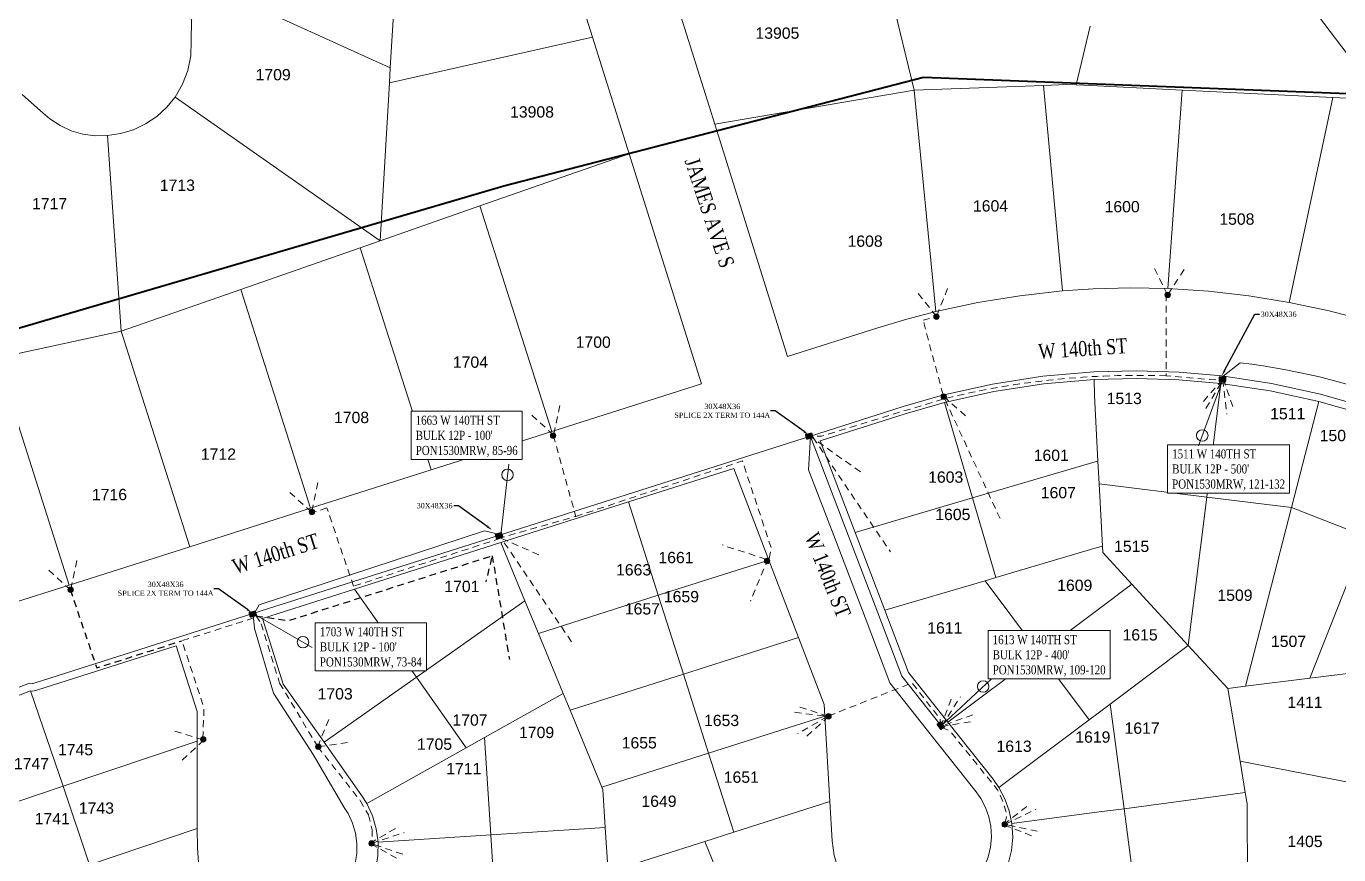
# Model space of a CAD drawing. Header units: feet. Extents: x 865220 to 5618803, y -2240498 to 1935234.
# Drawn here: x 2806304 to 2807175, y 967056 to 967606 of the extents above; entities that cross this region are included whole.
import ezdxf
from ezdxf import colors
from ezdxf.entities.mleader import LeaderData, LeaderLine
from ezdxf.enums import TextEntityAlignment as Align
from ezdxf.lldxf.tags import DXFTag
from ezdxf.math import Vec2, Vec3

# ---------------------------------------------------------------- set-up
doc = ezdxf.new("R2010")
doc.units = ezdxf.units.FT
doc.header["$LTSCALE"] = 0.015
doc.header["$MEASUREMENT"] = 0
doc.linetypes.add('DASHED', pattern=[5, 3, -2])
for name, color, linetype in [('144A', 112, '144A'), ('Dakota County Addresses', 7, 'Continuous'), ('Dakota County Parcels', 7, 'Continuous'), ('DETAIL', 7, 'Continuous'), ('DROP BURIED', 7, 'DASHED'), ('NOTES', 7, 'Continuous'), ('PROP_TEL', 6, 'Continuous'), ('STREET NAME', 7, 'Continuous'), ('TAIL', 1, 'MST'), ('TELEPHONE STRUCT-PROP', 6, 'Continuous'), ('TERMINALS', 7, 'Continuous')]:
    doc.layers.add(name, color=color, linetype=linetype)
doc.layers.add('RUNNING LINE (UNDERGROUND)', color=10, linetype='Continuous', lineweight=40)
doc.layers.add('WORK BOUNDARY', color=110, linetype='Continuous', lineweight=40)
doc.styles.add('Dimensions 100', font='arial.ttf')
doc.styles.add('Line', font='txt.shx', dxfattribs={"height": 3})
doc.styles.add('SIMPLEX', font='times.ttf', dxfattribs={"width": 0.8})
doc.styles.get("Standard").update_dxf_attribs({"font": 'times.ttf'})
doc.styles.add('Utilities', font='arial.ttf', dxfattribs={"height": 2.5})
tags = doc.linetypes.add('144A', pattern='A,80,-5,["144A",Line,S=1.5,R=0,X=0,Y=-1.5],-24', length=109).pattern_tags.tags
tags[6] = DXFTag(74, 10)
tags = doc.linetypes.add('MST', pattern='A,5,-5,5,-5,["TAIL",Line,S=1.5,R=0,X=0,Y=-1.5],-20', length=40).pattern_tags.tags
tags[10] = DXFTag(74, 10)

# ---------------------------------------------------------------- blocks, each defined once
blk = doc.blocks.new('ACMAP_ANN_TEMPLATE_Dakota County Addresses')
at = {"layer": 'Dakota County Addresses', "style": 'Dimensions 100'}
blk.add_attdef('DakotaCountyAddress', text='', height=50, dxfattribs=at).set_placement((0, 0), align=Align.CENTER)
blk = doc.blocks.new('NEW HH')
at = {"ltscale": 40, "true_color": 0xffffff}
h = blk.add_hatch(color=7, dxfattribs=at)
h.dxf.hatch_style = 1
h.paths.add_polyline_path([(-0.061, -0.031, 0.414214), (-0.046, -0.046), (0.046, -0.046, 0.414214), (0.061, -0.031), (0.061, 0.031, 0.414214), (0.046, 0.046), (-0.046, 0.046, 0.414214), (-0.061, 0.031)])
at = {"layer": 'RUNNING LINE (UNDERGROUND)', "color": 6, "lineweight": 0, "const_width": 0.005, "flags": 128}
blk.add_lwpolyline([(-0.061, 0.031), (-0.061, -0.031, 0.414214), (-0.046, -0.046), (0.046, -0.046, 0.414214), (0.061, -0.031), (0.061, 0.031, 0.414214), (0.046, 0.046), (-0.046, 0.046, 0.414214)], format="xyb", close=True, dxfattribs=at)
at = {"layer": 'TELEPHONE STRUCT-PROP', "color": 18, "true_color": 0x000000, "style": 'Utilities'}
blk.add_text('HH', height=0.05, dxfattribs=at).set_placement((0, 0), align=Align.MIDDLE_CENTER)
blk = doc.blocks.new('Proposed FlowerPot')
at = {"lineweight": 5, "ltscale": 100, "true_color": 0xffffff}
h = blk.add_hatch(color=7, dxfattribs=at)
h.dxf.hatch_style = 1
h.paths.add_polyline_path([(-0.06, 0, 0.414214), (0, -0.06, 0.414214), (0.06, 0, 0.414214), (0, 0.06, 0.414214)])
at = {"lineweight": 5, "ltscale": 100}
blk.add_circle((0, 0), 0.0604, dxfattribs=at)
at = {"layer": 'RUNNING LINE (UNDERGROUND)', "color": 6, "lineweight": 5, "const_width": 0.00907, "flags": 128}
blk.add_lwpolyline([(-0.06, 0, -0.414214), (0, 0.06, -0.414214), (0.06, 0, -0.414214), (0, -0.06, -0.414214), (-0.06, 0)], format="xyb", dxfattribs=at)
at = {"color": 18, "linetype": 'ByBlock', "lineweight": 5, "ltscale": 100, "true_color": 0x000000, "style": 'Dimensions 100'}
blk.add_text('F', height=0.0744, dxfattribs=at).set_placement((-0.029, -0.037))
blk = doc.blocks.new('TERMINAL')
at = {"lineweight": 5, "ltscale": 0.5, "flags": 128}
blk.add_lwpolyline([(-0.07, -0.65), (-0.07, 44.75)], dxfattribs=at)
at = {"lineweight": 5, "ltscale": 0.5}
blk.add_circle((-0.07, 37.61), 3.83, dxfattribs=at)

msp = doc.modelspace()

# ---------------------------------------------------------------- linework, layer by layer
at = {"layer": '144A', "lineweight": 5, "ltscale": 100, "flags": 128}
msp.add_lwpolyline([(2806163.47, 967104.7), (2806164.04, 967105.03), (2806169.72, 967108.25), (2806196.43, 967122.89), (2806223.76, 967136.58), (2806264.05, 967154.05), (2806306.04, 967170.26), (2806308.09, 967170.03), (2806308.54, 967170.05), (2806308.99, 967170.13), (2806309.87, 967170.46), (2806459.07, 967217.94), (2806520.25, 967237.41), (2806617.23, 967268.27), (2806702, 967295.25), (2806829.15, 967335.72), (2806885.67, 967353.7), (2806911.88, 967361.27), (2806944.95, 967368.67), (2806978.46, 967373.84), (2807012.22, 967376.77), (2807040.55, 967377.46), (2807068.85, 967376.57), (2807097.08, 967374.1), (2807130.04, 967369.15), (2807162.62, 967362.06), (2807192.73, 967353.43), (2807222.26, 967342.98), (2807251.07, 967330.68), (2807279.07, 967316.66), (2807306.57, 967300.63), (2807333.02, 967282.93), (2807358.28, 967263.57), (2807426.82, 967198.29), (2807479.01, 967145.42), (2807487.42, 967137.12), (2807510.54, 967116.27), (2807534.92, 967096.99), (2807560.56, 967079.28), (2807687.84, 966997.48)], dxfattribs=at)
at = {"layer": 'Dakota County Parcels', "lineweight": 5}
for p, q in [((2807083.49, 967715.35), (2807203.45, 967557.12)), ((2806545.45, 967578.48), (2806550.13, 967658.33)), ((2806662.97, 967651.95), (2806679.67, 967598.74)), ((2806870.8, 967655.57), (2806892.9, 967563.65)), ((2806418.01, 967636.3), (2806545.45, 967578.48)), ((2806730.69, 967636.53), (2806760.64, 967541.13)), ((2806544.87, 967568.5), (2806679.67, 967598.74)), ((2806679.67, 967598.74), (2806703.93, 967521.46)), ((2807000.58, 967567.16), (2807009.84, 967606.09)), ((2806544.87, 967568.5), (2806545.45, 967578.48)), ((2806538.74, 967463.75), (2806544.87, 967568.5)), ((2806760.64, 967541.13), (2806892.9, 967563.65)), ((2806892.9, 967563.65), (2806978.83, 967566.84)), ((2806892.9, 967563.65), (2806907.45, 967416.85)), ((2806978.83, 967566.84), (2806994.05, 967567.46)), ((2806978.83, 967566.84), (2806991.35, 967430.45)), ((2806994.05, 967567.46), (2807000.58, 967567.16)), ((2807010.29, 967566.68), (2807070.8, 967563.69)), ((2807061.33, 967432.01), (2807070.8, 967563.69)), ((2807070.8, 967563.69), (2807170.68, 967558.74)), ((2806301.11, 967560.9), (2806313.41, 967550.04)), ((2806402.63, 967559.03), (2806538.74, 967463.75)), ((2807141.81, 967422.91), (2807170.68, 967558.74)), ((2807170.68, 967558.74), (2807203.45, 967557.12)), ((2806760.64, 967541.13), (2806809.02, 967387.02)), ((2806357.71, 967533.59), (2806366.9, 967403.72)), ((2806604.86, 967486.86), (2806703.93, 967521.46)), ((2806703.93, 967521.46), (2806751.85, 967368.83)), ((2806538.74, 967463.75), (2806604.86, 967486.86)), ((2806604.86, 967486.86), (2806652.5, 967337.21)), ((2806446.23, 967431.44), (2806525.55, 967459.15)), ((2806525.55, 967459.15), (2806538.74, 967463.75)), ((2806525.55, 967459.15), (2806572.46, 967311.74)), ((2806366.9, 967403.72), (2806446.23, 967431.44)), ((2806446.23, 967431.44), (2806492.43, 967286.27)), ((2807011.82, 967431.81), (2806991.35, 967430.45)), ((2807011.82, 967431.81), (2807008.84, 967431.65)), ((2806284.45, 967385.84), (2806366.9, 967403.72)), ((2806366.9, 967403.72), (2806412.39, 967260.79)), ((2806809.02, 967387.02), (2806868.93, 967406.09)), ((2806284.45, 967385.84), (2806332.36, 967235.32)), ((2807012.5, 967371.78), (2807012.62, 967361.04)), ((2807012.5, 967371.78), (2807012.62, 967361.04)), ((2806652.5, 967337.21), (2806751.85, 967368.83)), ((2807087.19, 967293.71), (2807096.49, 967369.13)), ((2806913.12, 967356.42), (2806931.73, 967293.13)), ((2807012.62, 967361.04), (2807012.62, 967361.02)), ((2807012.62, 967361.04), (2807014.95, 967317.59)), ((2807143.29, 967286.79), (2807161.4, 967357.21)), ((2806572.46, 967311.74), (2806652.5, 967337.21)), ((2806492.43, 967286.27), (2806572.46, 967311.74)), ((2806773.41, 967312.73), (2806796.61, 967251.9)), ((2806931.73, 967293.13), (2807013.12, 967317.06)), ((2807013.12, 967317.06), (2807014.95, 967317.59)), ((2807014.95, 967317.59), (2807015.76, 967302.52)), ((2807015.76, 967302.52), (2807017.97, 967261.16)), ((2807015.76, 967302.52), (2807087.19, 967293.71)), ((2807074.89, 967195.26), (2807087.19, 967293.71)), ((2807087.19, 967293.71), (2807143.29, 967286.79)), ((2806412.39, 967260.79), (2806492.43, 967286.27)), ((2806723.23, 967228.55), (2806703.52, 967290.49)), ((2806853.84, 967270.22), (2806931.73, 967293.13)), ((2806931.73, 967293.13), (2806947.24, 967240.37)), ((2807112.8, 967168.22), (2807143.29, 967286.79)), ((2807143.29, 967286.79), (2807192.56, 967267.62)), ((2807155.46, 967173.52), (2807192.56, 967267.62)), ((2806332.36, 967235.32), (2806412.39, 967260.79)), ((2806618.75, 967263.51), (2806634.73, 967224.83)), ((2806947.24, 967240.37), (2807013.77, 967259.93)), ((2807013.77, 967259.93), (2807017.97, 967261.16)), ((2807017.97, 967261.16), (2807018.2, 967256.93)), ((2806723.23, 967228.55), (2806796.61, 967251.9)), ((2806796.61, 967251.9), (2806816.23, 967200.44)), ((2807018.2, 967256.93), (2807037.49, 967235.95)), ((2806293.29, 967222.89), (2806332.36, 967235.32)), ((2806521.76, 967232.64), (2806562.82, 967174.26)), ((2806873.49, 967218.68), (2806940.02, 967238.24)), ((2806940.02, 967238.24), (2806947.24, 967240.37)), ((2806940.02, 967238.24), (2806976.15, 967190.01)), ((2807014.24, 967218.54), (2807037.49, 967235.95)), ((2807037.49, 967235.95), (2807074.89, 967195.26)), ((2806562.82, 967174.26), (2806634.73, 967224.83)), ((2806634.73, 967224.83), (2806643.66, 967203.23)), ((2806643.66, 967203.23), (2806723.23, 967228.55)), ((2806723.23, 967228.55), (2806739.91, 967176.15)), ((2806976.15, 967190.01), (2807014.24, 967218.54)), ((2806643.66, 967203.23), (2806660.12, 967163.38)), ((2806739.91, 967176.15), (2806816.23, 967200.44)), ((2806816.23, 967200.44), (2806833.18, 967156)), ((2806403.41, 967194.98), (2806417.24, 967151.44)), ((2806915.33, 967144.45), (2806976.15, 967190.01)), ((2806976.15, 967190.01), (2807009.12, 967145.99)), ((2807022.99, 967156.38), (2807074.89, 967195.26)), ((2807074.89, 967195.26), (2807101.07, 967166.77)), ((2806501.48, 967131.12), (2806562.82, 967174.26)), ((2806562.82, 967174.26), (2806595.8, 967127.36)), ((2806664.73, 967152.23), (2806739.91, 967176.15)), ((2806739.91, 967176.15), (2806756.58, 967123.74)), ((2807112.8, 967168.22), (2807155.46, 967173.52)), ((2807155.46, 967173.52), (2807204.08, 967179.55)), ((2806306.7, 967165.15), (2806328.41, 967101.85)), ((2806608.03, 967134.21), (2806660.12, 967163.38)), ((2806660.12, 967163.38), (2806664.73, 967152.23)), ((2807101.07, 967166.77), (2807112.8, 967168.22)), ((2807101.07, 967166.77), (2807109.18, 967118.45)), ((2806833.18, 967156), (2806833.64, 967148.26)), ((2807015.02, 967150.41), (2807022.99, 967156.38)), ((2807022.99, 967156.38), (2807032.21, 967086.96)), ((2806417.28, 967131.8), (2806417.24, 967151.44)), ((2806664.73, 967152.23), (2806685.81, 967101.23)), ((2806756.58, 967123.74), (2806833.64, 967148.26)), ((2806833.64, 967148.26), (2806836.98, 967091.62)), ((2806949.2, 967101.11), (2807009.12, 967145.99)), ((2807009.12, 967145.99), (2807015.02, 967150.41)), ((2806328.41, 967101.85), (2806417.28, 967131.8)), ((2806417.4, 967073.8), (2806417.28, 967131.8)), ((2806595.8, 967127.36), (2806608.03, 967134.21)), ((2806608.03, 967134.21), (2806612.13, 967069.59)), ((2806529.76, 967090.36), (2806595.8, 967127.36)), ((2806685.81, 967101.23), (2806756.58, 967123.74)), ((2806756.58, 967123.74), (2806773.26, 967071.34)), ((2807109.18, 967118.45), (2807193.35, 967102.08)), ((2807112.68, 967097.64), (2807109.18, 967118.45)), ((2806252.27, 967076.19), (2806328.41, 967101.85)), ((2806328.41, 967101.85), (2806345.97, 967049.73)), ((2806685.81, 967101.23), (2806686.47, 967099.62)), ((2806686.47, 967099.62), (2806688.03, 967074.41)), ((2807032.21, 967086.96), (2807112.68, 967097.64)), ((2807113.92, 967090.25), (2807112.68, 967097.64)), ((2806773.26, 967071.34), (2806836.98, 967091.62)), ((2806836.98, 967091.62), (2806838.51, 967065.66)), ((2806957.87, 967077.09), (2807015.76, 967084.77)), ((2807015.76, 967084.77), (2807032.21, 967086.96)), ((2807032.21, 967086.96), (2807040.8, 967022.21)), ((2807114.21, 967007.25), (2807113.92, 967090.25)), ((2806345.97, 967049.73), (2806417.4, 967073.8)), ((2806417.42, 967060.92), (2806417.4, 967073.8)), ((2806537.29, 967064.85), (2806612.13, 967069.59)), ((2806612.13, 967069.59), (2806688.03, 967074.41)), ((2806612.13, 967069.59), (2806616.19, 967005.72)), ((2806688.03, 967074.41), (2806689.87, 967044.8)), ((2806754.12, 967065.25), (2806773.26, 967071.34)), ((2806689.87, 967044.8), (2806754.12, 967065.25)), ((2806754.12, 967065.25), (2806773.44, 967018.05))]:
    msp.add_line(p, q, dxfattribs=at)
for points in [[(2806418.01, 967636.3), (2806415.04, 967623.15), (2806413.5, 967609.76), (2806413.4, 967596.28)], [(2806402.63, 967559.03), (2806407.59, 967567.55), (2806411.1, 967576.76), (2806413.05, 967586.42), (2806413.4, 967596.28)], [(2807000.58, 967567.16), (2807010.29, 967566.68), (2807010.29, 967566.68)], [(2806357.71, 967533.59), (2806366.51, 967534.88), (2806375.01, 967537.45), (2806383.04, 967541.24), (2806390.43, 967546.18), (2806397, 967552.16), (2806402.63, 967559.03)], [(2806313.41, 967550.04), (2806319.49, 967544.64), (2806326.31, 967540.19), (2806333.7, 967536.8), (2806341.52, 967534.55), (2806349.58, 967533.47), (2806357.71, 967533.59)], [(2806991.35, 967430.45), (2806963.17, 967427.32), (2806935.18, 967422.78), (2806907.45, 967416.85)], [(2807061.33, 967432.01), (2807036.57, 967432.44), (2807011.82, 967431.81)], [(2807141.81, 967422.91), (2807115.14, 967427.23), (2807088.29, 967430.26), (2807061.33, 967432.01)], [(2806907.45, 967416.85), (2806888.1, 967411.81), (2806868.93, 967406.09)], [(2807220.13, 967402.3), (2807194.36, 967410.42), (2807168.24, 967417.29), (2807141.81, 967422.91)], [(2807378.9, 967239.02), (2807355.12, 967259.7), (2807330.11, 967278.87), (2807303.92, 967296.39), (2807276.69, 967312.26), (2807248.96, 967326.15), (2807220.44, 967338.32), (2807191.21, 967348.66), (2807161.4, 967357.21), (2807129.14, 967364.23), (2807096.49, 967369.13), (2807068.56, 967371.57), (2807040.53, 967372.46), (2807012.5, 967371.78), (2806979.06, 967368.88), (2806945.88, 967363.75), (2806913.12, 967356.42), (2806887.12, 967348.92), (2806830.67, 967330.95)], [(2806877.81, 967012.84), (2806885.71, 967010.56), (2806893.85, 967009.37), (2806902.08, 967009.31), (2806910.23, 967010.38), (2806919.73, 967013.12), (2806928.65, 967017.39), (2806936.75, 967023.05), (2806942.8, 967028.84), (2806947.98, 967035.42), (2806952.2, 967042.65), (2806955.37, 967050.4), (2806957.54, 967059.14), (2806958.38, 967068.1), (2806957.87, 967077.09), (2806956.13, 967085.48), (2806953.22, 967093.54), (2806949.2, 967101.11), (2806945.43, 967106.44), (2806915.33, 967144.45), (2806889.23, 967177.4), (2806873.49, 967218.68), (2806853.84, 967270.22), (2806830.67, 967330.95)], [(2806460.58, 967213.17), (2806521.76, 967232.64), (2806618.75, 967263.51), (2806703.52, 967290.49), (2806773.41, 967312.73)], [(2806494.93, 967003.67), (2806503.39, 967006.98), (2806511.26, 967011.52), (2806518.36, 967017.19), (2806524.33, 967023.66), (2806529.29, 967030.92), (2806533.14, 967038.83), (2806535.8, 967047.27), (2806537.19, 967056), (2806537.29, 967064.85), (2806536.05, 967073.69), (2806533.52, 967082.26), (2806529.76, 967090.36), (2806526.49, 967095.56), (2806501.48, 967131.12), (2806474.42, 967169.6), (2806460.58, 967213.17)], [(2806403.41, 967194.98), (2806311.49, 967165.72), (2806310.34, 967165.3), (2806309.14, 967165.07), (2806307.91, 967165.02), (2806306.7, 967165.15), (2806265.95, 967149.43), (2806225.87, 967132.05), (2806198.75, 967118.46), (2806172.16, 967103.88), (2806166.55, 967100.7), (2806118.75, 967072.47), (2806088.55, 967054.81), (2806071.19, 967045.42), (2806046.73, 967032.43), (2806021.61, 967020.79), (2805996.17, 967010.37), (2805970.32, 967001.02), (2805944.14, 966992.86), (2805917.64, 966985.79), (2805884.5, 966978.67), (2805851.03, 966973.32)], [(2806417.42, 967060.92), (2806418.27, 967051.01), (2806420.75, 967041.36), (2806424.78, 967032.26)], [(2806838.51, 967065.66), (2806839.91, 967055.88), (2806842.88, 967046.47)]]:
    msp.add_lwpolyline(points, dxfattribs=at)
at = {"layer": 'DROP BURIED', "lineweight": 5, "ltscale": 100}
for points in [[(2807072.09, 967444.66), (2807061.14, 967427.93), (2807052.12, 967445.78)], [(2806915.13, 967432.17), (2806907.75, 967413.58), (2806895.34, 967429.26)], [(2806912.17, 967361.62), (2806898.87, 967411.09), (2806907.59, 967413.16)], [(2807084.88, 967357.18), (2807098.03, 967372.25), (2807104.5, 967353.33)], [(2807086.57, 967352.58), (2807097.79, 967371.48), (2807100.47, 967348.63)], [(2806657.89, 967354.54), (2806653.76, 967334.97), (2806638.88, 967348.33)], [(2806950.02, 967279.42), (2806912.46, 967360.6), (2806927.37, 967347.27)], [(2806497.4, 967303.3), (2806493.27, 967283.73), (2806478.39, 967297.1)], [(2806618.61, 967266.39), (2806521.04, 967234.52), (2806503.39, 967286.5), (2806493.59, 967283.19)], [(2806665.67, 967197.61), (2806619.18, 967266.25), (2806646.13, 967254.44)], [(2806337.52, 967251.67), (2806333.39, 967232.1), (2806318.5, 967245.46)], [(2806817.21, 967154.28), (2806836.28, 967148.25), (2806821.52, 967134.75)], [(2806930.35, 967144.65), (2806910.62, 967141.37), (2806917.64, 967160.1)], [(2806931.97, 967149.28), (2806911.3, 967141.81), (2806923.75, 967161.16)], [(2806517.06, 967130.82), (2806497.25, 967128.08), (2806504.79, 967146.61)], [(2806813.67, 967150.89), (2806835.48, 967148.16), (2806815.6, 967136.58)], [(2806402.57, 967138.45), (2806421.63, 967132.41), (2806406.87, 967118.92)], [(2806970.92, 967068.99), (2806952.35, 967076.41), (2806968.06, 967088.78)], [(2806974.7, 967072.11), (2806953.15, 967076.44), (2806973.83, 967086.53)], [(2806549.48, 967054.15), (2806532.05, 967063.95), (2806549.26, 967074.15)], [(2806553.64, 967056.74), (2806532.86, 967063.88), (2806554.68, 967071.15)]]:
    msp.add_lwpolyline(points, dxfattribs=at)
at = {"layer": 'DROP BURIED', "lineweight": 5, "ltscale": 100, "flags": 128}
for points in [[(2807060.25, 967428.15), (2807060.25, 967374.12), (2807096.09, 967371.18)], [(2806796.22, 967252.93), (2806784.38, 967224.62)], [(2806421.06, 967133.6), (2806421.84, 967153.83), (2806407.17, 967198.34), (2806454.87, 967213.53)], [(2806836.37, 967148.48), (2806891.58, 967170.46), (2806910.14, 967146.63), (2806910.14, 967142.27)], [(2806911.39, 967140.79), (2806916.68, 967138.58), (2806948.35, 967099.5), (2806951.88, 967091.57), (2806954.52, 967082.93), (2806953.29, 967077.37)]]:
    msp.add_lwpolyline(points, dxfattribs=at)
msp.add_lwpolyline([(2807060.25, 967374.12, 0.068868), (2806913.99, 967359.23)], format="xyb", dxfattribs=at)
at = {"layer": 'DROP BURIED', "ltscale": 100, "flags": 128}
for points in [[(2806613.04, 967254.77), (2806624.41, 967185.87)], [(2806333.06, 967232.3), (2806350.67, 967180.35), (2806407.17, 967198.34)]]:
    msp.add_lwpolyline(points, dxfattribs=at)
at = {"layer": 'TAIL', "lineweight": 5, "ltscale": 100, "flags": 128}
for points in [[(2807098.01, 967373.87), (2807109.36, 967382.81, -0.065429), (2807227.54, 967352.54), (2807255.68, 967340.68), (2807284.31, 967326.34), (2807306.52, 967313.39), (2807312.4, 967309.96), (2807339.43, 967291.88), (2807365.44, 967271.95), (2807426.04, 967214.29), (2807422.99, 967202.25)], [(2806468.12, 967008.83), (2806471.76, 967016.97, 0.107181), (2806497.57, 967019.78), (2806503.34, 967023.12), (2806508.79, 967027.47), (2806513.34, 967032.4), (2806517.15, 967037.97), (2806520.1, 967044.02), (2806522.13, 967050.49), (2806523.2, 967057.19), (2806523.28, 967063.95), (2806522.33, 967070.73), (2806520.39, 967077.3), (2806517.44, 967083.66), (2806514.83, 967087.8), (2806494.31, 967122.88), (2806467.96, 967163.68), (2806455.42, 967206.49), (2806454.52, 967215.88)]]:
    msp.add_lwpolyline(points, format="xyb", dxfattribs=at)
for points in [[(2806880.06, 967017.68), (2806888.68, 967024.27), (2806894.92, 967023.37), (2806901.22, 967023.32), (2806907.37, 967024.12), (2806914.74, 967026.25), (2806921.57, 967029.52), (2806927.85, 967033.91), (2806932.41, 967038.28), (2806936.39, 967043.32), (2806939.62, 967048.86), (2806942.03, 967054.75), (2806943.7, 967061.48), (2806944.34, 967068.36), (2806943.95, 967075.27), (2806942.63, 967081.66), (2806940.39, 967087.85), (2806937.25, 967093.76), (2806934.22, 967098.04), (2806904.35, 967135.76), (2806876.92, 967170.4), (2806860.41, 967213.7), (2806840.75, 967265.23), (2806822.94, 967311.88), (2806824.21, 967333.87)], [(2806910.99, 967141.88), (2806884.84, 967174.9), (2806868.82, 967216.9), (2806849.16, 967268.44), (2806824.21, 967333.87)], [(2806455.39, 967216.72), (2806458.46, 967222.24), (2806607.93, 967271.32), (2806618.06, 967268.86)]]:
    msp.add_lwpolyline(points, dxfattribs=at)
at = {"layer": 'WORK BOUNDARY', "ltscale": 50, "flags": 128}
msp.add_lwpolyline([(2807686.5, 967583.3), (2807462.31, 967560.62), (2807393.36, 967552.97), (2806899.2, 967572.11), (2806620.71, 967499.97), (2806189.02, 967373.56), (2805973.81, 967361.47), (2805750.65, 967352.51), (2805750.65, 966652.56), (2805236.29, 966652.56)], dxfattribs=at)

# ---------------------------------------------------------------- block references
at = {"lineweight": 5, "xscale": 40.00000000000001, "yscale": 40.00000000000001, "zscale": 40.00000000000001}
for p, rotation in [((2807097.55, 967371.81), 175.0365314775368), ((2806823.36, 967334.17), 15.21476898636221), ((2806617.58, 967268.08), 17.3492058423734), ((2806454.18, 967216.05), 15.33300055270378), ((2806910.65, 967142.07), 305.2574505230685)]:
    msp.add_blockref('NEW HH', p, dxfattribs=dict(at, rotation=rotation))
at = {"layer": 'Dakota County Addresses', "lineweight": 5, "xscale": 0.15, "yscale": 0.15, "zscale": 0.15}
for p, values in [((2806802.26, 967597.79), {'DakotaCountyAddress': '13905'}), ((2806467.71, 967570.2), {'DakotaCountyAddress': '1709'}), ((2806639.45, 967545.49), {'DakotaCountyAddress': '13908'}), ((2806404.16, 967496.86), {'DakotaCountyAddress': '1713'}), ((2806319.4, 967484.59), {'DakotaCountyAddress': '1717'}), ((2806943.65, 967483.15), {'DakotaCountyAddress': '1604'}), ((2807030.97, 967482.63), {'DakotaCountyAddress': '1600'}), ((2807107.1, 967474.39), {'DakotaCountyAddress': '1508'}), ((2806860.44, 967459.77), {'DakotaCountyAddress': '1608'}), ((2806680.06, 967392.76), {'DakotaCountyAddress': '1700'}), ((2806598.59, 967379.49), {'DakotaCountyAddress': '1704'}), ((2807032.35, 967355.39), {'DakotaCountyAddress': '1513'}), ((2806519.71, 967342.76), {'DakotaCountyAddress': '1708'}), ((2807140.84, 967345.25), {'DakotaCountyAddress': '1511'}), ((2807173.68, 967330.78), {'DakotaCountyAddress': '1505'}), ((2806431.4, 967318.48), {'DakotaCountyAddress': '1712'}), ((2806983.93, 967317.68), {'DakotaCountyAddress': '1601'}), ((2806913.92, 967303.22), {'DakotaCountyAddress': '1603'}), ((2806359.11, 967291.65), {'DakotaCountyAddress': '1716'}), ((2806988.65, 967292.9), {'DakotaCountyAddress': '1607'}), ((2806918.64, 967278.44), {'DakotaCountyAddress': '1605'}), ((2807037.28, 967257.31), {'DakotaCountyAddress': '1515'}), ((2806734.97, 967249.83), {'DakotaCountyAddress': '1661'}), ((2806706.84, 967241.7), {'DakotaCountyAddress': '1663'}), ((2806592.91, 967230.67), {'DakotaCountyAddress': '1701'}), ((2806999.54, 967231.42), {'DakotaCountyAddress': '1609'}), ((2807105.82, 967224.83), {'DakotaCountyAddress': '1509'}), ((2806738.58, 967223.91), {'DakotaCountyAddress': '1659'}), ((2806712.69, 967215.8), {'DakotaCountyAddress': '1657'}), ((2806913.32, 967203.18), {'DakotaCountyAddress': '1611'}), ((2807042.89, 967198.56), {'DakotaCountyAddress': '1615'}), ((2807141.36, 967194.26), {'DakotaCountyAddress': '1507'}), ((2806508.83, 967159.4), {'DakotaCountyAddress': '1703'}), ((2807152.31, 967153.73), {'DakotaCountyAddress': '1411'}), ((2806598.32, 967142.03), {'DakotaCountyAddress': '1707'}), ((2806765.21, 967141.77), {'DakotaCountyAddress': '1653'}), ((2806642.5, 967133.81), {'DakotaCountyAddress': '1709'}), ((2807011.53, 967130.73), {'DakotaCountyAddress': '1619'}), ((2807044.2, 967136.64), {'DakotaCountyAddress': '1617'}), ((2806336.64, 967122.39), {'DakotaCountyAddress': '1745'}), ((2806574.76, 967126.04), {'DakotaCountyAddress': '1705'}), ((2806710.6, 967126.92), {'DakotaCountyAddress': '1655'}), ((2806959.29, 967124.65), {'DakotaCountyAddress': '1613'}), ((2806307.38, 967113.12), {'DakotaCountyAddress': '1747'}), ((2806594.19, 967109.78), {'DakotaCountyAddress': '1711'}), ((2806778.32, 967104.13), {'DakotaCountyAddress': '1651'}), ((2806723.71, 967088.15), {'DakotaCountyAddress': '1649'}), ((2806350.45, 967083.61), {'DakotaCountyAddress': '1743'}), ((2806321.18, 967076.6), {'DakotaCountyAddress': '1741'}), ((2807152.31, 967061.5), {'DakotaCountyAddress': '1405'})]:
    msp.add_blockref('ACMAP_ANN_TEMPLATE_Dakota County Addresses', p, dxfattribs=at).add_auto_attribs(values)
at = {"layer": 'PROP_TEL', "lineweight": 5, "xscale": 30, "yscale": 30, "zscale": 30}
for p in [(2807061.19, 967427.83), (2806907.75, 967413.42), (2806912.63, 967360.42)]:
    msp.add_blockref('Proposed FlowerPot', p, dxfattribs=at)
for p, rotation in [((2806653.46, 967334.47), 36.41421375475861), ((2806493.43, 967283.86), 30.95173578144631), ((2806795.43, 967251.3), 90), ((2806333.29, 967232.19), 30.95173578144631), ((2806836.19, 967148.29), 90), ((2806421.34, 967132.95), 30.95173578144631), ((2806497.69, 967128.06), 30.95173578144631), ((2806953.12, 967076.48), 90), ((2806533, 967063.92), 30.95173578144631)]:
    msp.add_blockref('Proposed FlowerPot', p, dxfattribs=dict(at, rotation=rotation))
at = {"layer": 'TERMINALS', "lineweight": 5, "ltscale": 0.5}
for p, rotation in [((2806619.08, 967271.1), 353.5856155785861), ((2806454.91, 967216.18), 239.9999999999999)]:
    msp.add_blockref('TERMINAL', p, dxfattribs=dict(at, rotation=rotation))

# ---------------------------------------------------------------- texts
at = {"layer": 'STREET NAME', "lineweight": 5, "ltscale": 40, "width": 0.8}
for s, rotation, p in [('JAMES AVE S', 288.43962, (2806740.55, 967516.82)), ('W 140th ST ', 3.87173, (2806975.72, 967385.26)), ('W 140th ST  ', 291.84286, (2806820.12, 967267.53))]:
    msp.add_text(s, height=10, rotation=rotation, dxfattribs=at).set_placement(p)

# ---------------------------------------------------------------- next in the draw order: texts
at = {"layer": 'TERMINALS', "lineweight": 5, "ltscale": 0.5, "char_height": 6, "attachment_point": 1, "style": 'SIMPLEX', "bg_fill": 19, "box_fill_scale": 1.5, "bg_fill_color": 256, "bg_fill_transparency": 0}
for s, insert in [("1663 W 140TH ST\\PBULK 12P - 100'\\PPON1530MRW, 85-96", (2806562.28, 967347.67)), ("1511 W 140TH ST^JBULK 12P - 500'\\PPON1530MRW, 121-132", (2807064.17, 967325.37)), ("1703 W 140TH ST^JBULK 12P - 100'\\PPON1530MRW, 73-84", (2806498.68, 967207.35)), ("1613 W 140TH ST^JBULK 12P - 400'\\PPON1530MRW, 109-120", (2806945.09, 967202.09))]:
    msp.add_mtext(s, dxfattribs=dict(at, insert=insert))

# ---------------------------------------------------------------- next in the draw order: hatches: boundary and pattern name
at = {"layer": 'NOTES', "lineweight": 5, "ltscale": 100}
h = msp.add_hatch(dxfattribs=at)
h.set_pattern_fill('ANSI31', color=5, scale=200)
edge = h.paths.add_edge_path()
edge.add_line((2808585.75, 966658.36), (2808679.45, 966570.97))
edge.add_line((2808679.45, 966570.97), (2808784.86, 966570.97))
edge.add_line((2808784.86, 966570.97), (2808920.71, 966667.72))
edge.add_line((2808920.71, 966667.72), (2808911.34, 966688.01))
edge.add_line((2808911.34, 966688.01), (2809026.12, 966839.38))
edge.add_line((2809026.12, 966839.38), (2809145.11, 966908.2))
edge.add_line((2809145.11, 966908.2), (2809580.79, 966912.1))
edge.add_line((2809580.79, 966912.1), (2809575.36, 967518.23))
edge.add_line((2809575.36, 967518.23), (2809295.05, 967522.13))
edge.add_line((2809295.05, 967522.13), (2809042.07, 967556.46))
edge.add_arc((2808991.4, 966235.6), 1321.83, 87.80277, 104.00068)
edge.add_line((2808671.6, 967518.17), (2808403, 967446.38))
edge.add_line((2808403, 967446.38), (2808407.65, 966964.59))
edge.add_line((2808407.65, 966964.59), (2808623.94, 966965.13))
edge.add_line((2808623.94, 966965.13), (2808630.98, 966738.85))
edge.add_line((2808630.98, 966738.85), (2808608.33, 966689.69))
edge.add_line((2808608.33, 966689.69), (2808585.75, 966658.36))
edge = h.paths.add_edge_path()
edge.add_line((2808567.78, 966371.89), (2808568.96, 966038.58))
edge.add_line((2808568.96, 966038.58), (2808782.28, 966038.58))
edge.add_line((2808782.28, 966038.58), (2809009.74, 965920.81))
edge.add_arc((2809084.84, 966597.94), 681.29, 263.67137, 306.6769)
edge.add_arc((2809559.5, 965978.94), 99.29, 82.81943, 133.01261, ccw=False)
edge.add_line((2809571.91, 966077.45), (2809729.53, 966057.29))
edge.add_line((2809729.53, 966057.29), (2809731.8, 965834.8))
edge.add_line((2809731.8, 965834.8), (2810136.34, 965829.57))
edge.add_line((2810136.34, 965829.57), (2810457.06, 965805.2))
edge.add_line((2810457.06, 965805.2), (2810531.7, 965807.42))
edge.add_line((2810531.7, 965807.42), (2810491.81, 966235.39))
edge.add_arc((2809026.52, 965994.51), 1484.96, 9.33547, 22.10315)
edge.add_line((2810402.35, 966553.26), (2810199.74, 967067.35))
edge.add_line((2810199.74, 967067.35), (2810185.7, 967061.45))
edge.add_line((2810185.7, 967061.45), (2809983.86, 967561.78))
edge.add_arc((2809631.24, 969102.52), 1580.57, 273.00627, 282.89117, ccw=False)
edge.add_line((2809714.13, 967524.12), (2809719.79, 966815.4))
edge.add_line((2809719.79, 966815.4), (2809038.25, 966820.6))
edge.add_line((2809038.25, 966820.6), (2808936.77, 966687.91))
edge.add_line((2808936.77, 966687.91), (2808953.14, 966664.12))
edge.add_line((2808953.14, 966664.12), (2808567.78, 966371.89))
h.paths.add_polyline_path([(2808410.39, 966316.13), (2808546.88, 966314.54), (2808549.26, 966391.46), (2808764.31, 966550.06), (2808657.18, 966550.85), (2808553.23, 966658.7), (2808586.62, 966697.87), (2808609.63, 966739.11), (2808608.84, 966874.71), (2808407.28, 966873.92)])
edge = h.paths.add_edge_path()
edge.add_line((2809727.52, 965824.07), (2810138.65, 965815.63))
edge.add_line((2810138.65, 965815.63), (2810540.62, 965793.12))
edge.add_arc((2809798.1, 965733.81), 744.89, -11.25725, 4.56668, ccw=False)
edge.add_line((2810528.65, 965588.4), (2810520.2, 965532.12))
edge.add_arc((2809474.87, 961792.5), 3882.98, 74.38285, 81.42009)
edge.add_line((2810054.17, 965632.02), (2809934.49, 965637.64))
edge.add_line((2809934.49, 965637.64), (2809816.22, 965639.76))
edge.add_arc((2809802.02, 965705.74), 67.5, 178.08732, 282.14544, ccw=False)
edge.add_line((2809734.56, 965707.99), (2809727.52, 965824.07))
edge = h.paths.add_edge_path()
edge.add_line((2809233.93, 965909.15), (2809238.2, 965652.76))
edge.add_line((2809238.2, 965652.76), (2809596.75, 965650.2))
edge.add_line((2809596.75, 965650.2), (2809591.65, 966058.74))
edge.add_line((2809591.65, 966058.74), (2809561.31, 966060.45))
edge.add_arc((2809560.75, 966002.94), 57.51, 89.44287, 134.12722)
edge.add_arc((2809109.13, 966546.08), 649.05, 281.08551, 309.3547, ccw=False)
edge = h.paths.add_edge_path()
edge.add_line((2808365.25, 966005.54), (2808715.02, 966005.48))
edge.add_arc((2808711.74, 965766.06), 239.44, 68.11423, 89.21511, ccw=False)
edge.add_line((2808800.99, 965988.25), (2808929.67, 965920.23))
edge.add_arc((2809101.98, 966504.65), 609.29, 253.5725, 281.12869)
edge.add_line((2809219.58, 965906.81), (2809219.27, 965655.55))
edge.add_line((2809219.27, 965655.55), (2808239.39, 965656.03))
edge.add_arc((2808797.1, 965620.77), 558.82, 151.35134, 176.38214, ccw=False)
edge.add_arc((2807720.28, 966255.64), 691.75, 327.96367, 338.80563)
edge = h.paths.add_edge_path()
edge.add_line((2807282.68, 966470.33), (2807281.86, 966007.55))
edge.add_line((2807281.86, 966007.55), (2807784.52, 966010.61))
edge.add_line((2807784.52, 966010.61), (2808138.75, 965858.02))
edge.add_arc((2808724.97, 965664.57), 617.31, 146.70126, 161.73758, ccw=False)
edge.add_arc((2807713.8, 966255.33), 555.57, 333.04343, 357.73789)
edge.add_line((2808268.93, 966233.4), (2808258.21, 967401.12))
edge.add_line((2808258.21, 967401.12), (2808054.94, 967355.26))
edge.add_arc((2808218.31, 966862.81), 518.84, 108.35402, 149.69718)
edge.add_line((2807770.36, 967124.6), (2807599, 966763.71))
edge.add_arc((2806967.39, 967127.51), 728.89, 295.62972, 330.05855, ccw=False)
edge = h.paths.add_edge_path()
edge.add_line((2807082.63, 965634.2), (2808099.29, 965629.81))
edge.add_arc((2808764.44, 965625.34), 665.17, 160.85984, 179.61477, ccw=False)
edge.add_line((2808136.04, 965843.43), (2807779.07, 965989.62))
edge.add_line((2807779.07, 965989.62), (2807301.05, 965990.41))
edge.add_line((2807301.05, 965990.41), (2807252.97, 965983.44))
edge.add_line((2807252.97, 965983.44), (2807052.6, 965919.16))
edge.add_arc((2806214.66, 965686.81), 869.56, -3.46855, 15.49852, ccw=False)
edge = h.paths.add_edge_path()
edge.add_line((2805799.88, 966123.75), (2805804.29, 965664.44))
edge.add_arc((2805867.21, 965669.71), 63.14, 184.79065, 276.35137)
edge.add_line((2805874.19, 965606.96), (2806982.33, 965630.76))
edge.add_arc((2805918.21, 965635.82), 1064.14, 359.72749, 377.86959)
edge.add_line((2806931.01, 965962.35), (2807216.98, 966057.23))
edge.add_line((2807216.98, 966057.23), (2807258.57, 966062.53))
edge.add_line((2807258.57, 966062.53), (2807263.89, 966459.05))
edge.add_arc((2807017.92, 967009.78), 603.17, 266.45764, 294.06724, ccw=False)
edge.add_arc((2807039.71, 965178.24), 1230.94, 92.75015, 102.23244)
edge.add_line((2806778.9, 966381.24), (2806388.35, 966298.09))
edge.add_arc((2807358.1, 962690.22), 3735.93, 105.04474, 110.6643)
edge.add_arc((2805548.25, 967591.24), 1488.9, 279.73013, 289.27441, ccw=False)
h.paths.add_polyline_path([(2805252.15, 966609.13), (2805648.68, 966621.88), (2805652.42, 966179.09), (2805630.03, 966177.12), (2805633.96, 965749.06), (2805605.49, 965604.87), (2805073.51, 965590.16), (2805061.73, 966120.8), (2805252.13, 966145.55)])
h.paths.add_polyline_path([(2804003.41, 966097.04), (2804010.91, 965573.61), (2805044.98, 965588.61), (2805037.48, 966121.04)])

# ---------------------------------------------------------------- next in the draw order: linework, layer by layer
at = {"layer": 'DROP BURIED', "lineweight": 5, "ltscale": 100, "flags": 128}
msp.add_lwpolyline([(2806653.63, 967334.52), (2806668.54, 967280.86), (2806619.6, 967266.97)], dxfattribs=at)
at = {"layer": 'DROP BURIED', "lineweight": 5, "ltscale": 100}
msp.add_lwpolyline([(2806456.38, 967214.89), (2806459.85, 967209.69), (2806472.02, 967170.33), (2806497.25, 967128.08), (2806525.51, 967092.35), (2806530.95, 967082.77), (2806533.44, 967072.95), (2806533.44, 967063.7)], dxfattribs=at)

# ---------------------------------------------------------------- next in the draw order: block references
at = {"layer": 'TERMINALS', "lineweight": 5, "ltscale": 0.5}
for p, rotation in [((2807096.97, 967369.88), 159.9868670166191), ((2806911.34, 967142.29), 313.0754023651977)]:
    msp.add_blockref('TERMINAL', p, dxfattribs=dict(at, rotation=rotation))

# ---------------------------------------------------------------- next in the draw order: leaders
at = {"layer": 'DETAIL', "lineweight": 5, "ltscale": 5}
ml = msp.add_multileader_mtext('Standard', dxfattribs=at)
ml.set_content('30X48X36', color=256)
ml.set_leader_properties()
ml.build(insert=Vec2(0, 0))
ml.multileader.update_dxf_attribs({"has_text_frame": 1, "text_left_attachment_type": 2, "text_right_attachment_type": 2, "dogleg_length": 3})
ctx = ml.context
ctx.base_point, ctx.char_height, ctx.landing_gap_size, ctx.plane_origin = Vec3(2807122.05, 967415.01), 3.5, 1.5, Vec3(2807197.3, 967431.83)
ctx.left_attachment, ctx.right_attachment, ctx.text_align_type = 2, 2, 1
notes = []
notes.append((ctx, [(1, (1, 1, 0), (2807119.05, 967415.01), (1, 0), 3, [(0, [(2807097.08, 967374.1)], 0, [])])]))
ctx.mtext.insert, ctx.mtext.alignment, ctx.mtext.flow_direction = Vec3(2807134.83, 967416.79), 2, 5
ctx.mtext.has_bg_fill, ctx.mtext.bg_color, ctx.mtext.bg_scale_factor, ctx.mtext.bg_transparency, ctx.mtext.use_window_bg_color = 1, -1027028792, 1.5, 0, 1
ml = msp.add_multileader_mtext('Standard', dxfattribs=at)
ml.set_content('30X48X36\\PSPLICE 2X TERM TO 144A', color=256)
ml.set_leader_properties()
ml.build(insert=Vec2(0, 0))
ml.multileader.update_dxf_attribs({"has_text_frame": 1, "text_left_attachment_type": 2, "text_right_attachment_type": 2, "dogleg_length": 3})
ctx = ml.context
ctx.base_point, ctx.char_height, ctx.landing_gap_size, ctx.plane_origin = Vec3(2806733.68, 967350.9), 3.5, 1.5, Vec3(2806847.44, 967367.72)
ctx.left_attachment, ctx.right_attachment, ctx.text_align_type = 2, 2, 1
notes.append((ctx, [(0, (1, 1, 0), (2806800.74, 967350.9), (-1, 0), 3, [(0, [(2806823.17, 967334.77)], 0, [])])]))
ctx.mtext.insert, ctx.mtext.alignment, ctx.mtext.flow_direction = Vec3(2806765.71, 967355.61), 2, 5
ctx.mtext.has_bg_fill, ctx.mtext.bg_color, ctx.mtext.bg_scale_factor, ctx.mtext.bg_transparency, ctx.mtext.use_window_bg_color = 1, -1027028792, 1.5, 0, 1
ml = msp.add_multileader_mtext('Standard', dxfattribs=at)
ml.set_content('30X48X36', color=256)
ml.set_leader_properties()
ml.build(insert=Vec2(0, 0))
ml.multileader.update_dxf_attribs({"has_text_frame": 1, "text_left_attachment_type": 2, "text_right_attachment_type": 2, "dogleg_length": 3})
ctx = ml.context
ctx.base_point, ctx.char_height, ctx.landing_gap_size, ctx.plane_origin = Vec3(2806562.05, 967287.98), 3.5, 1.5, Vec3(2806637.31, 967304.8)
ctx.left_attachment, ctx.right_attachment, ctx.text_align_type = 2, 2, 1
notes.append((ctx, [(0, (1, 1, 0), (2806590.61, 967287.98), (-1, 0), 3, [(0, [(2806613.04, 967271.85)], 0, [])])]))
ctx.mtext.insert, ctx.mtext.alignment, ctx.mtext.flow_direction = Vec3(2806574.83, 967289.76), 2, 5
ctx.mtext.has_bg_fill, ctx.mtext.bg_color, ctx.mtext.bg_scale_factor, ctx.mtext.bg_transparency, ctx.mtext.use_window_bg_color = 1, -1027028792, 1.5, 0, 1
ml = msp.add_multileader_mtext('Standard', dxfattribs=at)
ml.set_content('30X48X36\\PSPLICE 2X TERM TO 144A', color=256)
ml.set_leader_properties()
ml.build(insert=Vec2(0, 0))
ml.multileader.update_dxf_attribs({"has_text_frame": 1, "text_left_attachment_type": 2, "text_right_attachment_type": 2, "dogleg_length": 3})
ctx = ml.context
ctx.base_point, ctx.char_height, ctx.landing_gap_size, ctx.plane_origin = Vec3(2806364.37, 967232.84), 3.5, 1.5, Vec3(2806478.12, 967249.66)
ctx.left_attachment, ctx.right_attachment, ctx.text_align_type = 2, 2, 1
notes.append((ctx, [(0, (1, 1, 0), (2806431.43, 967232.84), (-1, 0), 3, [(0, [(2806453.86, 967216.7)], 0, [])])]))
ctx.mtext.insert, ctx.mtext.alignment, ctx.mtext.flow_direction = Vec3(2806396.4, 967237.54), 2, 5
ctx.mtext.has_bg_fill, ctx.mtext.bg_color, ctx.mtext.bg_scale_factor, ctx.mtext.bg_transparency, ctx.mtext.use_window_bg_color = 1, -1027028792, 1.5, 0, 1
for ctx, leaders in notes:
    for number, flags, end, landing, length, lines in leaders:
        leader = LeaderData()
        leader.index, (leader.has_last_leader_line, leader.has_dogleg_vector, leader.attachment_direction) = number, flags
        leader.last_leader_point, leader.dogleg_vector, leader.dogleg_length = Vec3(end), Vec3(landing), length
        for number, points, colour, breaks in lines:
            line = LeaderLine()
            line.index, line.vertices, line.color, line.breaks = number, Vec3.list(points), colors.encode_raw_color(colour), breaks
            leader.lines.append(line)
        ctx.leaders.append(leader)

# ---------------------------------------------------------------- next in the draw order: linework, layer by layer
at = {"layer": 'DROP BURIED', "lineweight": 5, "ltscale": 100, "flags": 128}
for points in [[(2806912.06, 967358.7), (2806831.62, 967334.14), (2806824.21, 967333.87), (2806857.88, 967310.12)], [(2806825.98, 967333.17), (2806877.24, 967257.4)], [(2806668.54, 967280.86), (2806779.05, 967317.68), (2806798.23, 967259.78), (2806796.61, 967251.9), (2806765.54, 967261.91)]]:
    msp.add_lwpolyline(points, dxfattribs=at)
at = {"layer": 'DROP BURIED', "ltscale": 100, "flags": 128}
msp.add_lwpolyline([(2806456.43, 967214.77), (2806478.03, 967211.79), (2806613.04, 967254.77), (2806608.78, 967237.37)], dxfattribs=at)

# ---------------------------------------------------------------- next in the draw order: texts
at = {"layer": 'STREET NAME', "lineweight": 5, "ltscale": 40, "width": 0.8}
msp.add_text('W 140th ST  ', height=10, rotation=17.69653, dxfattribs=at).set_placement((2806442.72, 967242.41))

doc.saveas('drawing.dxf')
